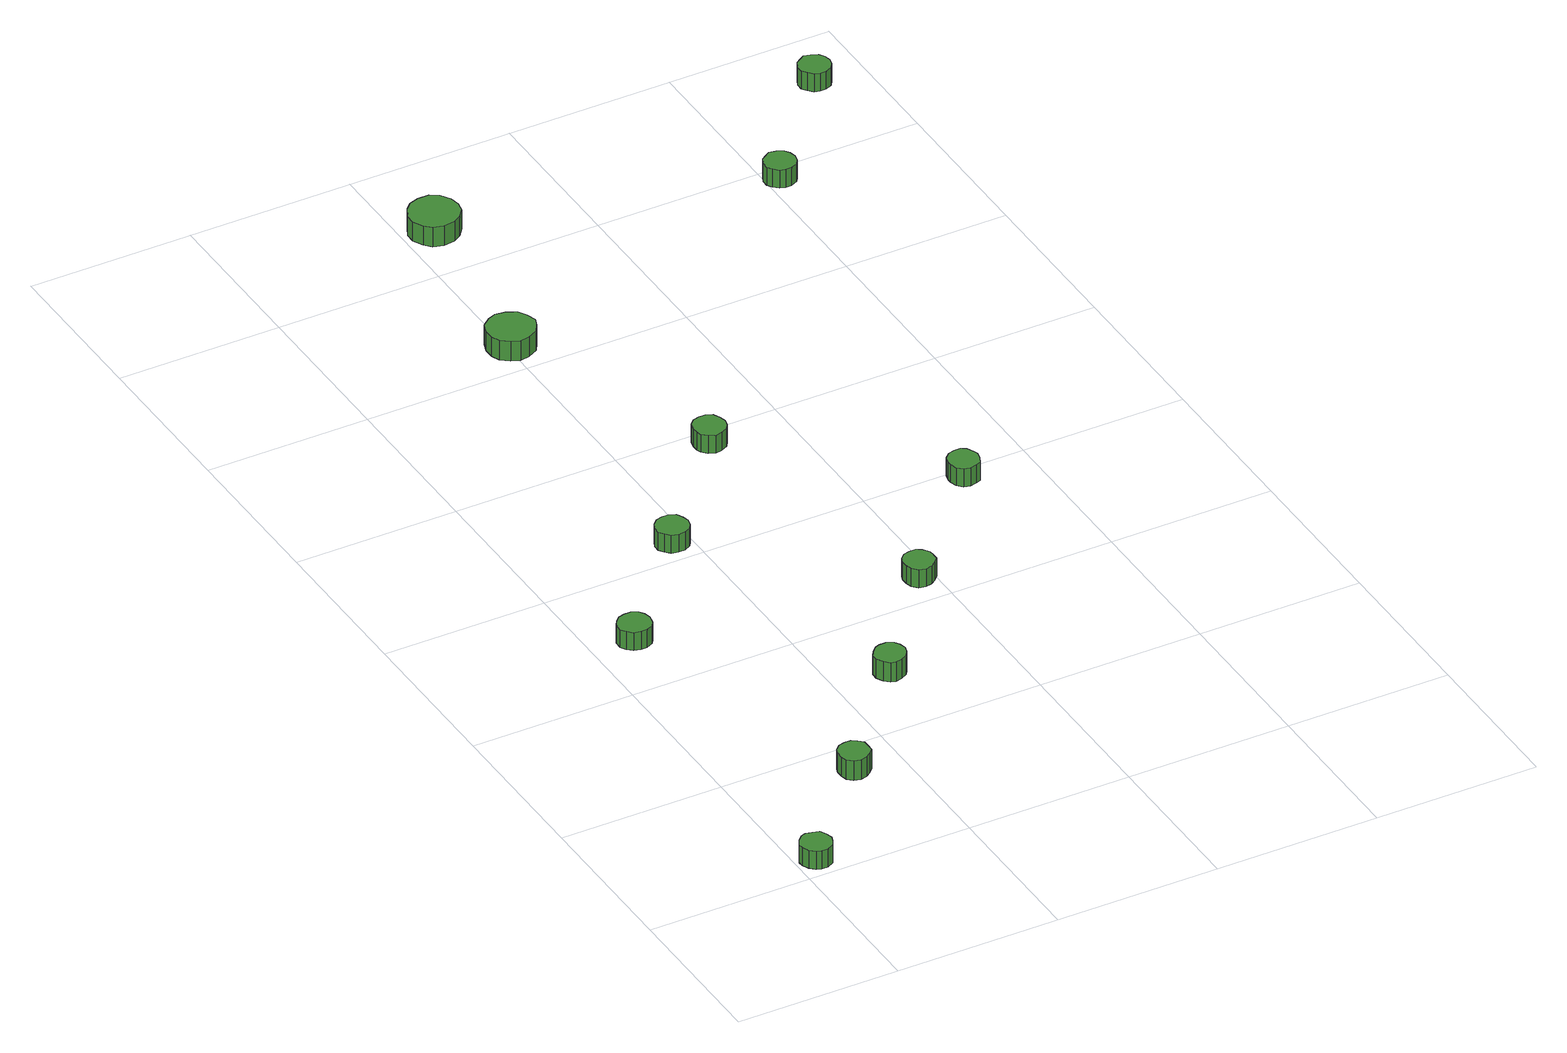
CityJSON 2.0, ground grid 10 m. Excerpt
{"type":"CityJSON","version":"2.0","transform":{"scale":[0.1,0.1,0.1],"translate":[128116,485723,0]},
"CityObjects":{
"tree1":{"type":"SolitaryVegetationObject","attributes":{"function":"something"},"geometry":[{"type":"MultiSurface","lod":"1","boundaries":[[[0,1,2,3,4,5,6,7,8,9,10,11,12,13,14]],[[15,16,17,18,19,20,21,22,23,24,25,26,27,28,29]],[[0,29,28,1]],[[1,28,27,2]],[[2,27,26,3]],[[3,26,25,4]],[[4,25,24,5]],[[5,24,23,6]],[[6,23,22,7]],[[7,22,21,8]],[[8,21,20,9]],[[9,20,19,10]],[[10,19,18,11]],[[11,18,17,12]],[[12,17,16,13]],[[13,16,15,14]],[[14,15,29,0]]]}]},
"tree2":{"type":"SolitaryVegetationObject","attributes":{"function":"something"},"geometry":[{"type":"MultiSurface","lod":"1","boundaries":[[[30,31,32,33,34,35,36,37,38,39,40,41,42,43,44]],[[45,46,47,48,49,50,51,52,53,54,55,56,57,58,59]],[[30,59,58,31]],[[31,58,57,32]],[[32,57,56,33]],[[33,56,55,34]],[[34,55,54,35]],[[35,54,53,36]],[[36,53,52,37]],[[37,52,51,38]],[[38,51,50,39]],[[39,50,49,40]],[[40,49,48,41]],[[41,48,47,42]],[[42,47,46,43]],[[43,46,45,44]],[[44,45,59,30]]]}]},
"tree3":{"type":"SolitaryVegetationObject","attributes":{"function":"something"},"geometry":[{"type":"MultiSurface","lod":"1","boundaries":[[[60,61,62,63,64,65,66,67,68,69,70,71,72,73,74]],[[75,76,77,78,79,80,81,82,83,84,85,86,87,88,89]],[[60,89,88,61]],[[61,88,87,62]],[[62,87,86,63]],[[63,86,85,64]],[[64,85,84,65]],[[65,84,83,66]],[[66,83,82,67]],[[67,82,81,68]],[[68,81,80,69]],[[69,80,79,70]],[[70,79,78,71]],[[71,78,77,72]],[[72,77,76,73]],[[73,76,75,74]],[[74,75,89,60]]]}]},
"tree4":{"type":"SolitaryVegetationObject","attributes":{"function":"something"},"geometry":[{"type":"MultiSurface","lod":"1","boundaries":[[[90,91,92,93,94,95,96,97,98,99,100,101,102,103,104]],[[105,106,107,108,109,110,111,112,113,114,115,116,117,118,119]],[[90,119,118,91]],[[91,118,117,92]],[[92,117,116,93]],[[93,116,115,94]],[[94,115,114,95]],[[95,114,113,96]],[[96,113,112,97]],[[97,112,111,98]],[[98,111,110,99]],[[99,110,109,100]],[[100,109,108,101]],[[101,108,107,102]],[[102,107,106,103]],[[103,106,105,104]],[[104,105,119,90]]]}]},
"tree5":{"type":"SolitaryVegetationObject","attributes":{"function":"something"},"geometry":[{"type":"MultiSurface","lod":"1","boundaries":[[[120,121,122,123,124,125,126,127,128,129,130,131,132,133,134]],[[135,136,137,138,139,140,141,142,143,144,145,146,147,148,149]],[[120,149,148,121]],[[121,148,147,122]],[[122,147,146,123]],[[123,146,145,124]],[[124,145,144,125]],[[125,144,143,126]],[[126,143,142,127]],[[127,142,141,128]],[[128,141,140,129]],[[129,140,139,130]],[[130,139,138,131]],[[131,138,137,132]],[[132,137,136,133]],[[133,136,135,134]],[[134,135,149,120]]]}]},
"tree6":{"type":"SolitaryVegetationObject","attributes":{"function":"something"},"geometry":[{"type":"MultiSurface","lod":"1","boundaries":[[[150,151,152,153,154,155,156,157,158,159,160,161,162,163,164]],[[165,166,167,168,169,170,171,172,173,174,175,176,177,178,179]],[[150,179,178,151]],[[151,178,177,152]],[[152,177,176,153]],[[153,176,175,154]],[[154,175,174,155]],[[155,174,173,156]],[[156,173,172,157]],[[157,172,171,158]],[[158,171,170,159]],[[159,170,169,160]],[[160,169,168,161]],[[161,168,167,162]],[[162,167,166,163]],[[163,166,165,164]],[[164,165,179,150]]]}]},
"tree7":{"type":"SolitaryVegetationObject","attributes":{"function":"something"},"geometry":[{"type":"MultiSurface","lod":"1","boundaries":[[[180,181,182,183,184,185,186,187,188,189,190,191,192,193,194]],[[195,196,197,198,199,200,201,202,203,204,205,206,207,208,209]],[[180,209,208,181]],[[181,208,207,182]],[[182,207,206,183]],[[183,206,205,184]],[[184,205,204,185]],[[185,204,203,186]],[[186,203,202,187]],[[187,202,201,188]],[[188,201,200,189]],[[189,200,199,190]],[[190,199,198,191]],[[191,198,197,192]],[[192,197,196,193]],[[193,196,195,194]],[[194,195,209,180]]]}]},
"tree8":{"type":"SolitaryVegetationObject","attributes":{"function":"something"},"geometry":[{"type":"MultiSurface","lod":"1","boundaries":[[[210,211,212,213,214,215,216,217,218,219,220,221,222,223,224]],[[225,226,227,228,229,230,231,232,233,234,235,236,237,238,239]],[[210,239,238,211]],[[211,238,237,212]],[[212,237,236,213]],[[213,236,235,214]],[[214,235,234,215]],[[215,234,233,216]],[[216,233,232,217]],[[217,232,231,218]],[[218,231,230,219]],[[219,230,229,220]],[[220,229,228,221]],[[221,228,227,222]],[[222,227,226,223]],[[223,226,225,224]],[[224,225,239,210]]]}]},
"tree9":{"type":"SolitaryVegetationObject","attributes":{"function":"something"},"geometry":[{"type":"MultiSurface","lod":"1","boundaries":[[[240,241,242,243,244,245,246,247,248,249,250,251,252,253,254]],[[255,256,257,258,259,260,261,262,263,264,265,266,267,268,269]],[[240,269,268,241]],[[241,268,267,242]],[[242,267,266,243]],[[243,266,265,244]],[[244,265,264,245]],[[245,264,263,246]],[[246,263,262,247]],[[247,262,261,248]],[[248,261,260,249]],[[249,260,259,250]],[[250,259,258,251]],[[251,258,257,252]],[[252,257,256,253]],[[253,256,255,254]],[[254,255,269,240]]]}]},
"tree10":{"type":"SolitaryVegetationObject","attributes":{"function":"something"},"geometry":[{"type":"MultiSurface","lod":"1","boundaries":[[[270,271,272,273,274,275,276,277,278,279,280,281,282,283,284]],[[285,286,287,288,289,290,291,292,293,294,295,296,297,298,299]],[[270,299,298,271]],[[271,298,297,272]],[[272,297,296,273]],[[273,296,295,274]],[[274,295,294,275]],[[275,294,293,276]],[[276,293,292,277]],[[277,292,291,278]],[[278,291,290,279]],[[279,290,289,280]],[[280,289,288,281]],[[281,288,287,282]],[[282,287,286,283]],[[283,286,285,284]],[[284,285,299,270]]]}]},
"tree11":{"type":"SolitaryVegetationObject","attributes":{"function":"something"},"geometry":[{"type":"MultiSurface","lod":"1","boundaries":[[[300,301,302,303,304,305,306,307,308,309,310,311,312,313,314]],[[315,316,317,318,319,320,321,322,323,324,325,326,327,328,329]],[[300,329,328,301]],[[301,328,327,302]],[[302,327,326,303]],[[303,326,325,304]],[[304,325,324,305]],[[305,324,323,306]],[[306,323,322,307]],[[307,322,321,308]],[[308,321,320,309]],[[309,320,319,310]],[[310,319,318,311]],[[311,318,317,312]],[[312,317,316,313]],[[313,316,315,314]],[[314,315,329,300]]]}]},
"tree12":{"type":"SolitaryVegetationObject","attributes":{"function":"something"},"geometry":[{"type":"MultiSurface","lod":"1","boundaries":[[[330,331,332,333,334,335,336,337,338,339,340,341,342,343,344]],[[345,346,347,348,349,350,351,352,353,354,355,356,357,358,359]],[[330,359,358,331]],[[331,358,357,332]],[[332,357,356,333]],[[333,356,355,334]],[[334,355,354,335]],[[335,354,353,336]],[[336,353,352,337]],[[337,352,351,338]],[[338,351,350,339]],[[339,350,349,340]],[[340,349,348,341]],[[341,348,347,342]],[[342,347,346,343]],[[343,346,345,344]],[[344,345,359,330]]]}]}
},
"vertices":[
[21,13,17],[20,17,17],[18,21,17],[14,22,17],[10,23,17],[7,22,17],[4,19,17],[2,15,17],[2,12,17],[4,8,17],[7,5,17],[10,4,17],[14,4,17],[18,6,17],[20,10,17],[20,10,5],[18,6,5],[14,4,5],[10,4,5],[7,5,5],[4,8,5],[2,12,5],[2,15,5],[4,19,5],[7,22,5],[10,23,5],[14,22,5],[18,21,5],[20,17,5],[21,13,5],
[80,78,18],[80,82,18],[77,85,18],[74,87,18],[70,87,18],[66,86,18],[63,83,18],[62,80,18],[62,76,18],[63,72,18],[66,69,18],[70,68,18],[74,69,18],[77,71,18],[80,74,18],[80,74,5],[77,71,5],[74,69,5],[70,68,5],[66,69,5],[63,72,5],[62,76,5],[62,80,5],[63,83,5],[66,86,5],[70,87,5],[74,87,5],[77,85,5],[80,82,5],[80,78,5],
[34,242,19],[33,246,19],[31,249,19],[27,251,19],[23,251,19],[19,250,19],[16,247,19],[14,244,19],[14,239,19],[16,236,19],[19,233,19],[23,232,19],[27,232,19],[31,234,19],[33,237,19],[33,237,7],[31,234,7],[27,232,7],[23,232,7],[19,233,7],[16,236,7],[14,239,7],[14,244,7],[16,247,7],[19,250,7],[23,251,7],[27,251,7],[31,249,7],[33,246,7],[34,242,7],
[143,150,18],[142,154,18],[140,157,18],[136,159,18],[132,159,18],[129,158,18],[126,155,18],[124,152,18],[124,148,18],[126,144,18],[129,141,18],[132,140,18],[136,141,18],[140,143,18],[142,146,18],[142,146,5],[140,143,5],[136,141,5],[132,140,5],[129,141,5],[126,144,5],[124,148,5],[124,152,5],[126,155,5],[129,158,5],[132,159,5],[136,159,5],[140,157,5],[142,154,5],[143,150,5],
[97,312,19],[96,316,19],[94,320,19],[90,322,19],[86,322,19],[82,321,19],[79,318,19],[77,314,19],[77,310,19],[79,307,19],[82,304,19],[86,303,19],[90,303,19],[94,305,19],[96,308,19],[96,308,7],[94,305,7],[90,303,7],[86,303,7],[82,304,7],[79,307,7],[77,310,7],[77,314,7],[79,318,7],[82,321,7],[86,322,7],[90,322,7],[94,320,7],[96,316,7],[97,312,7],
[200,221,17],[200,224,17],[197,228,17],[194,230,17],[190,230,17],[186,229,17],[183,226,17],[182,223,17],[182,219,17],[183,215,17],[186,212,17],[190,211,17],[194,212,17],[197,214,17],[200,217,17],[200,217,5],[197,214,5],[194,212,5],[190,211,5],[186,212,5],[183,215,5],[182,219,5],[182,223,5],[183,226,5],[186,229,5],[190,230,5],[194,230,5],[197,228,5],[200,224,5],[200,221,5],
[117,521,18],[115,527,18],[112,532,18],[106,535,18],[100,536,18],[95,534,18],[90,530,18],[88,524,18],[88,518,18],[90,513,18],[95,509,18],[100,507,18],[106,508,18],[112,511,18],[115,516,18],[115,516,5],[112,511,5],[106,508,5],[100,507,5],[95,509,5],[90,513,5],[88,518,5],[88,524,5],[90,530,5],[95,534,5],[100,536,5],[106,535,5],[112,532,5],[115,527,5],[117,521,5],
[160,384,20],[159,388,20],[157,392,20],[153,394,20],[149,394,20],[145,393,20],[142,390,20],[141,386,20],[141,382,20],[142,379,20],[145,376,20],[149,374,20],[153,375,20],[157,377,20],[159,380,20],[159,380,8],[157,377,8],[153,375,8],[149,374,8],[145,376,8],[142,379,8],[141,382,8],[141,386,8],[142,390,8],[145,393,8],[149,394,8],[153,394,8],[157,392,8],[159,388,8],[160,384,8],
[134,639,17],[133,645,17],[129,651,17],[124,654,17],[117,654,17],[111,652,17],[107,648,17],[104,642,17],[104,636,17],[107,630,17],[111,626,17],[117,624,17],[124,625,17],[129,628,17],[133,633,17],[133,633,4],[129,628,4],[124,625,4],[117,624,4],[111,626,4],[107,630,4],[104,636,4],[104,642,4],[107,648,4],[111,652,4],[117,654,4],[124,654,4],[129,651,4],[133,645,4],[134,639,4],
[268,293,17],[267,296,17],[265,300,17],[262,302,17],[258,302,17],[254,301,17],[251,298,17],[250,294,17],[250,291,17],[251,287,17],[254,284,17],[258,283,17],[262,284,17],[265,285,17],[267,289,17],[267,289,5],[265,285,5],[262,284,5],[258,283,5],[254,284,5],[251,287,5],[250,291,5],[250,294,5],[251,298,5],[254,301,5],[258,302,5],[262,302,5],[265,300,5],[267,296,5],[268,293,5],
[317,588,18],[316,592,18],[314,595,18],[310,597,18],[306,598,18],[303,596,18],[300,594,18],[298,590,18],[298,586,18],[300,583,18],[303,580,18],[306,579,18],[310,579,18],[314,581,18],[316,584,18],[316,584,6],[314,581,6],[310,579,6],[306,579,6],[303,580,6],[300,583,6],[298,586,6],[298,590,6],[300,594,6],[303,596,6],[306,598,6],[310,597,6],[314,595,6],[316,592,6],[317,588,6],
[378,659,18],[377,663,18],[375,666,18],[371,668,18],[367,669,18],[364,667,18],[361,665,18],[359,661,18],[359,657,18],[361,654,18],[364,651,18],[367,650,18],[371,650,18],[375,652,18],[377,655,18],[377,655,6],[375,652,6],[371,650,6],[367,650,6],[364,651,6],[361,654,6],[359,657,6],[359,661,6],[361,665,6],[364,667,6],[367,669,6],[371,668,6],[375,666,6],[377,663,6],[378,659,6]
]}
